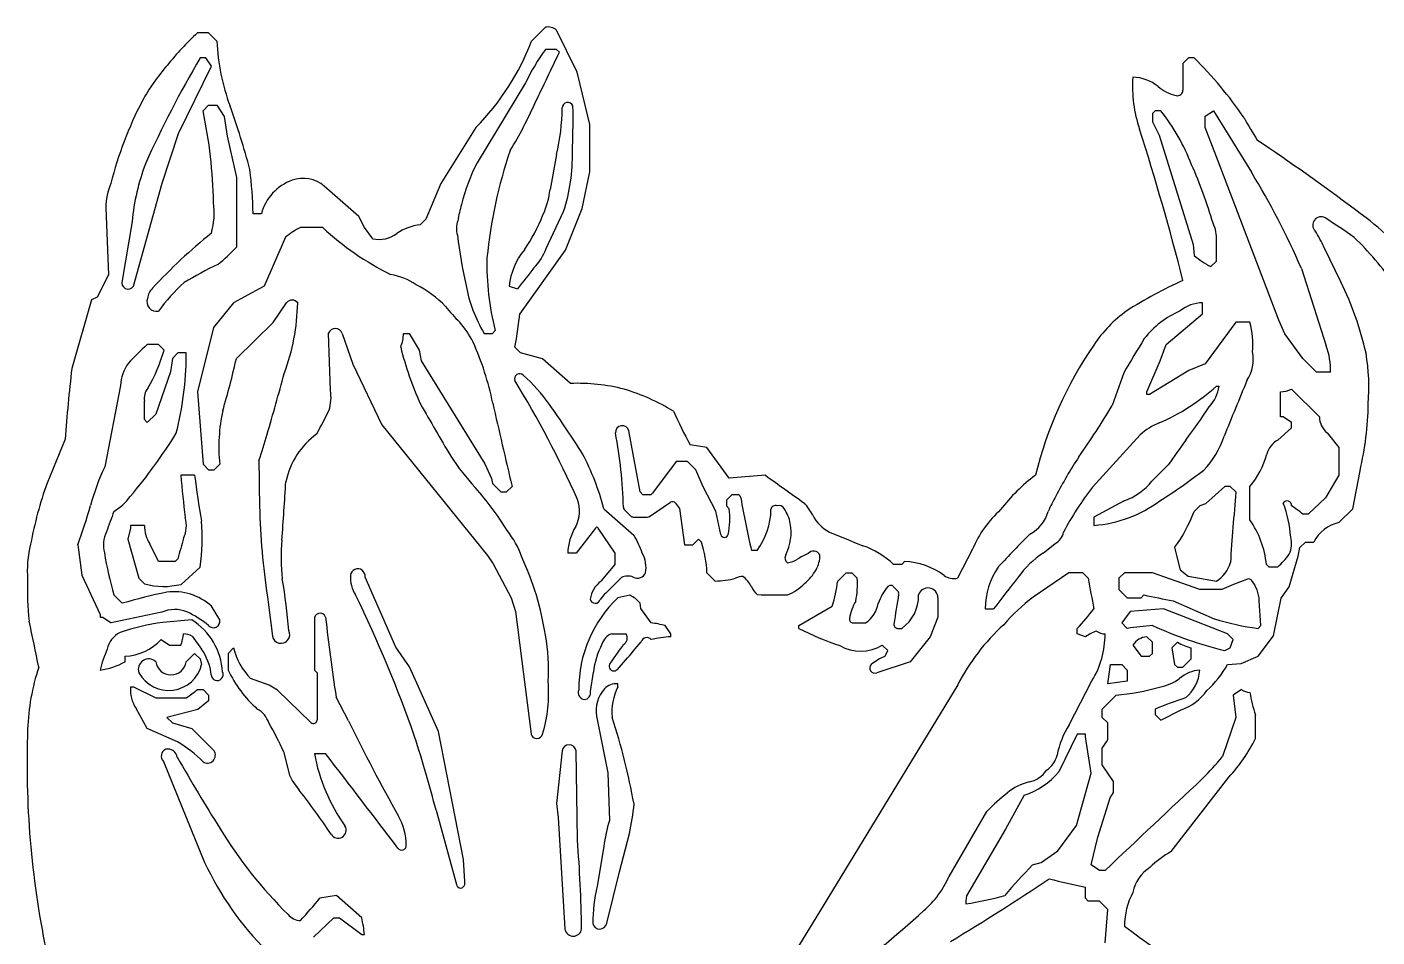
# Model space of a CAD drawing. Extents: x 0 to 12.5, y 0 to 9.1.
# Drawn here: x 0 to 7.27, y 4.23 to 9.14 of the extents above; entities that cross this region are included whole.
import ezdxf

# ---------------------------------------------------------------- set-up
doc = ezdxf.new("R2010")
doc.units = 0
doc.layers.add('WHITE', color=7, linetype='CONTINUOUS')

msp = doc.modelspace()

# ---------------------------------------------------------------- linework, layer by layer
at = {"layer": 'WHITE', "linetype": 'CONTINUOUS'}
for p, q in [((0.978331, 9.107036), (0.918331, 9.107036)), ((1.023331, 9.062036), (0.978331, 9.107036)), ((2.793331, 9.137036), (2.718331, 9.062036)), ((2.962831, 8.898536), (2.853331, 9.122036)), ((0.963331, 8.972036), (0.933331, 8.972036)), ((0.993331, 8.927036), (0.963331, 8.972036)), ((2.853331, 9.017036), (2.793331, 9.017036)), ((2.868331, 9.002036), (2.853331, 9.017036)), ((6.258331, 8.972036), (6.228331, 8.942036)), ((6.288331, 8.972036), (6.258331, 8.972036)), ((0.816792, 8.564728), (0.993331, 8.927036)), ((2.967562, 8.880882), (2.962831, 8.898536)), ((3.033331, 8.612036), (2.967562, 8.880882)), ((6.228331, 8.942036), (6.228331, 8.797921)), ((2.686622, 8.837381), (2.425074, 8.406168)), ((0.948331, 8.687036), (0.978331, 8.717036)), ((0.978331, 8.717036), (1.023331, 8.717036)), ((1.023331, 8.717036), (1.062031, 8.656136)), ((1.062031, 8.656136), (1.078037, 8.550712)), ((6.078331, 8.687036), (6.063331, 8.672036)), ((6.063331, 8.672036), (6.063331, 8.627036)), ((6.108331, 8.687036), (6.078331, 8.687036)), ((6.348331, 8.657036), (6.393331, 8.687036)), ((6.348331, 8.597036), (6.348331, 8.657036)), ((6.393331, 8.687036), (6.597341, 8.355222)), ((2.418331, 8.597036), (2.229331, 8.294036)), ((2.938747, 8.466813), (2.942168, 8.631183)), ((3.033331, 8.357036), (3.033331, 8.612036)), ((6.063331, 8.627036), (6.099331, 8.555036)), ((6.417562, 8.415882), (6.348331, 8.597036)), ((0.728625, 8.295712), (0.816792, 8.564728)), ((1.078037, 8.550712), (1.128331, 8.327036)), ((6.099331, 8.555036), (6.282562, 7.965882)), ((6.694595, 8.48398), (6.628486, 8.529022)), ((2.852477, 8.450519), (2.817949, 8.263215)), ((6.745572, 7.558932), (6.417562, 8.415882)), ((0.573331, 7.742036), (0.728625, 8.295712)), ((1.128331, 8.327036), (1.128331, 7.952036)), ((2.229331, 8.294036), (2.148331, 8.102036)), ((2.991331, 8.160536), (3.033331, 8.357036)), ((1.788331, 8.117036), (1.601807, 8.280104)), ((0.424919, 8.164163), (0.438331, 7.802036)), ((2.901331, 7.935536), (2.991331, 8.160536)), ((0.565751, 8.089271), (0.513331, 7.772036)), ((1.263331, 8.132036), (1.218331, 8.132036)), ((1.818331, 8.057036), (1.788331, 8.117036)), ((2.148331, 8.102036), (2.118331, 8.072036)), ((2.798157, 7.944938), (2.891386, 8.143332)), ((1.392963, 8.005978), (1.278331, 7.742036)), ((1.593331, 8.057036), (1.473331, 8.057036)), ((1.863331, 7.997036), (1.818331, 8.057036)), ((2.655211, 7.589876), (2.901331, 7.935536)), ((6.282562, 7.965882), (6.288331, 7.907036)), ((6.408331, 7.877036), (6.408331, 7.986996)), ((7.078883, 7.764891), (6.989051, 7.949185)), ((6.378331, 7.847036), (6.408331, 7.877036)), ((0.438331, 7.802036), (0.378331, 7.682036)), ((6.866362, 7.837501), (6.999927, 7.42015)), ((1.231831, 7.716536), (1.113331, 7.652036)), ((1.278331, 7.742036), (1.231831, 7.716536)), ((2.598331, 7.742036), (2.643331, 7.727036)), ((0.348331, 7.667036), (0.241461, 7.298388)), ((0.378331, 7.682036), (0.348331, 7.667036)), ((1.113331, 7.652036), (1.005331, 7.518536)), ((1.326792, 7.544728), (1.398331, 7.652036)), ((6.333331, 7.592036), (6.333331, 7.652036)), ((2.636648, 7.457704), (2.655211, 7.589876)), ((6.138331, 7.427036), (6.333331, 7.592036)), ((1.005331, 7.518536), (0.918331, 7.172036)), ((1.128331, 7.352036), (1.326792, 7.544728)), ((2.508331, 7.487036), (2.523331, 7.502036)), ((6.513331, 7.547036), (6.348331, 7.322036)), ((6.588331, 7.547036), (6.513331, 7.547036)), ((6.777331, 7.484036), (6.745572, 7.558932)), ((0.708331, 7.427036), (0.648331, 7.427036)), ((0.738331, 7.397036), (0.708331, 7.427036)), ((1.635312, 7.178547), (1.623881, 7.487188)), ((1.698331, 7.487036), (1.755331, 7.320536)), ((2.028331, 7.487036), (2.058331, 7.487036)), ((2.058331, 7.487036), (2.112562, 7.395882)), ((2.463331, 7.487036), (2.508331, 7.487036)), ((2.628331, 7.412036), (2.636648, 7.457704)), ((6.105331, 7.338536), (6.138331, 7.427036)), ((6.873331, 7.352036), (6.777331, 7.484036)), ((0.783331, 7.352036), (0.773425, 7.279866)), ((0.813331, 7.382036), (0.783331, 7.352036)), ((0.858331, 7.382036), (0.813331, 7.382036)), ((0.858331, 7.367036), (0.858331, 7.382036)), ((2.112562, 7.395882), (2.1241, 7.33819)), ((2.658331, 7.382036), (2.628331, 7.412036)), ((2.776831, 7.349036), (2.658331, 7.382036)), ((2.928331, 7.217036), (2.776831, 7.349036)), ((6.948331, 7.277036), (6.873331, 7.352036)), ((0.773425, 7.279866), (0.693331, 7.052036)), ((1.755331, 7.320536), (1.911331, 6.993536)), ((2.1241, 7.33819), (2.466331, 6.783536)), ((5.909115, 7.275048), (5.847244, 7.097505)), ((6.033331, 7.172036), (6.105331, 7.338536)), ((6.259831, 7.287536), (6.048331, 7.157036)), ((6.348331, 7.322036), (6.259831, 7.287536)), ((7.023331, 7.277036), (6.948331, 7.277036)), ((0.504095, 7.206358), (0.419002, 6.767802)), ((6.408331, 7.202036), (6.423331, 7.202036)), ((0.918331, 7.172036), (0.948331, 6.782036)), ((6.033331, 7.157036), (6.033331, 7.172036)), ((6.048331, 7.157036), (6.033331, 7.157036)), ((6.753331, 7.037036), (6.753331, 7.172036)), ((6.813331, 7.187036), (6.963331, 7.037036)), ((0.633331, 7.022036), (0.633331, 7.121478)), ((0.648331, 7.007036), (0.633331, 7.022036)), ((0.693331, 7.052036), (0.648331, 7.007036)), ((1.911331, 6.993536), (2.481792, 6.289344)), ((6.768331, 7.037036), (6.753331, 7.037036)), ((6.813331, 7.007036), (6.768331, 7.037036)), ((6.813331, 6.977036), (6.813331, 7.007036)), ((0.206051, 6.916682), (0.108428, 6.680152)), ((3.303331, 6.632036), (3.243331, 6.962036)), ((5.740639, 6.658375), (5.99787, 6.939661)), ((6.738856, 6.911871), (6.813331, 6.977036)), ((7.006171, 6.949982), (7.068331, 6.872036)), ((3.663331, 6.872036), (3.573331, 6.887036)), ((3.783331, 6.707036), (3.663331, 6.872036)), ((7.068331, 6.872036), (7.068331, 6.722036)), ((0.948331, 6.782036), (0.978331, 6.752036)), ((1.008331, 6.752036), (1.038331, 6.782036)), ((2.466331, 6.783536), (2.502331, 6.704036)), ((3.498331, 6.797036), (3.369331, 6.625036)), ((3.558331, 6.797036), (3.498331, 6.797036)), ((3.603331, 6.752036), (3.558331, 6.797036)), ((6.148799, 6.777504), (6.061426, 6.690132)), ((0.903331, 6.722036), (0.828331, 6.722036)), ((0.978331, 6.752036), (1.008331, 6.752036)), ((2.502331, 6.704036), (2.508331, 6.677036)), ((3.643831, 6.660536), (3.603331, 6.752036)), ((3.978331, 6.722036), (3.783331, 6.707036)), ((7.068331, 6.722036), (6.996792, 6.599728)), ((7.143331, 6.542036), (7.182418, 6.746612)), ((2.508331, 6.677036), (2.553331, 6.632036)), ((2.553331, 6.632036), (2.583331, 6.632036)), ((2.583331, 6.632036), (2.613331, 6.662036)), ((3.318331, 6.617036), (3.303331, 6.632036)), ((3.711331, 6.528536), (3.643831, 6.660536)), ((6.453331, 6.662036), (6.349831, 6.569036)), ((6.483331, 6.662036), (6.453331, 6.662036)), ((6.513331, 6.632036), (6.483331, 6.662036)), ((6.588331, 6.482036), (6.588331, 6.662036)), ((3.353331, 6.617036), (3.318331, 6.617036)), ((3.353369, 6.500395), (3.467675, 6.576599)), ((3.494703, 6.572045), (3.516331, 6.543536)), ((3.798331, 6.617036), (3.768331, 6.587036)), ((3.768331, 6.587036), (3.768331, 6.557036)), ((3.768331, 6.557036), (3.783331, 6.542036)), ((3.826432, 6.617036), (3.798331, 6.617036)), ((5.912137, 6.583757), (5.748331, 6.497036)), ((6.318331, 6.557036), (6.288331, 6.527036)), ((6.349831, 6.569036), (6.318331, 6.557036)), ((6.996792, 6.599728), (6.903331, 6.512036)), ((3.108331, 6.542036), (3.270244, 6.398916)), ((3.218981, 6.536386), (3.252473, 6.502894)), ((3.266615, 6.497036), (3.342275, 6.497036)), ((3.516331, 6.543536), (3.543331, 6.347036)), ((3.738252, 6.402581), (3.711331, 6.528536)), ((5.748331, 6.497036), (5.748331, 6.452036)), ((6.903331, 6.512036), (6.873331, 6.512036)), ((7.068331, 6.467036), (7.143331, 6.542036)), ((0.558331, 6.437036), (0.543331, 6.377036)), ((0.633331, 6.452036), (0.558331, 6.452036)), ((0.558331, 6.452036), (0.558331, 6.437036)), ((3.063331, 6.437036), (2.958331, 6.302036)), ((3.168331, 6.302036), (3.078331, 6.437036)), ((0.273331, 6.347036), (0.294792, 6.182844)), ((0.543331, 6.377036), (0.603331, 6.167036)), ((0.708331, 6.257036), (0.662101, 6.351985)), ((3.543331, 6.347036), (3.588331, 6.347036)), ((3.588331, 6.347036), (3.618331, 6.377036)), ((3.618331, 6.377036), (3.633331, 6.362036)), ((5.475399, 6.30269), (5.539904, 6.354294)), ((6.183331, 6.332036), (6.213331, 6.212036)), ((6.849412, 6.286022), (6.858331, 6.332036)), ((6.858331, 6.332036), (6.888331, 6.362036)), ((6.888331, 6.362036), (6.933331, 6.362036)), ((0.798331, 6.257036), (0.708331, 6.257036)), ((0.813331, 6.272036), (0.798331, 6.257036)), ((2.481792, 6.289344), (2.511792, 6.244344)), ((2.958331, 6.302036), (2.913331, 6.302036)), ((3.168331, 6.242036), (3.168331, 6.302036)), ((3.933331, 6.317036), (3.903331, 6.317036)), ((4.728331, 6.257036), (4.713331, 6.242036)), ((5.094027, 6.323507), (5.013331, 6.167036)), ((6.801331, 6.120536), (6.849412, 6.286022)), ((0.294792, 6.182844), (0.393331, 5.972036)), ((0.829831, 6.134036), (0.933331, 6.227036)), ((2.511792, 6.244344), (2.608037, 6.060712)), ((3.093398, 6.151568), (3.168331, 6.242036)), ((3.663331, 6.197036), (3.708331, 6.152036)), ((4.368331, 6.152036), (4.413331, 6.197036)), ((4.413331, 6.197036), (4.443331, 6.197036)), ((4.443331, 6.197036), (4.473331, 6.167036)), ((4.713331, 6.242036), (4.668331, 6.242036)), ((5.613331, 6.197036), (5.421383, 6.065072)), ((5.688331, 6.197036), (5.613331, 6.197036)), ((5.718331, 6.167036), (5.688331, 6.197036)), ((5.913331, 6.197036), (5.883331, 6.167036)), ((6.063331, 6.197036), (5.913331, 6.197036)), ((6.318331, 6.107036), (6.063331, 6.197036)), ((6.213331, 6.212036), (6.256023, 6.178574)), ((6.693331, 6.227036), (6.678331, 6.242036)), ((6.738331, 6.227036), (6.693331, 6.227036)), ((0.603331, 6.167036), (0.633331, 6.137036)), ((1.986931, 5.794736), (1.821316, 6.172812)), ((3.202297, 6.171002), (3.117914, 6.086619)), ((4.667641, 6.122726), (4.690953, 6.099414)), ((5.883331, 6.167036), (5.883331, 6.107036)), ((6.256023, 6.178574), (6.408331, 6.152036)), ((6.499831, 6.134036), (6.438331, 6.107036)), ((6.575297, 6.162176), (6.499831, 6.134036)), ((6.756931, 6.059336), (6.801331, 6.120536)), ((0.513331, 6.032036), (0.468331, 6.077036)), ((1.299959, 6.037359), (1.322863, 5.855745)), ((2.608037, 6.060712), (2.631331, 5.988536)), ((4.908331, 6.062036), (4.908331, 5.957036)), ((5.883331, 6.107036), (5.928331, 6.062036)), ((5.928331, 6.062036), (6.003331, 6.062036)), ((6.003331, 6.062036), (6.018331, 6.077036)), ((6.176353, 6.045122), (6.397351, 5.948076)), ((6.438331, 6.107036), (6.318331, 6.107036)), ((6.648331, 5.912036), (6.639743, 6.045934)), ((6.716713, 5.856006), (6.756931, 6.059336)), ((0.393331, 5.972036), (0.393331, 5.957036)), ((1.038331, 5.942036), (0.993331, 6.017036)), ((2.631331, 5.988536), (2.716407, 5.326997)), ((3.307831, 6.003536), (3.303331, 6.032036)), ((3.363331, 5.927036), (3.307831, 6.003536)), ((4.158331, 5.912036), (4.338331, 6.017036)), ((5.163331, 6.002036), (5.208331, 6.002036)), ((5.943331, 5.987036), (5.898331, 5.927036)), ((6.123331, 6.002036), (5.943331, 5.987036)), ((6.211831, 5.967536), (6.123331, 6.002036)), ((6.468331, 5.867036), (6.211831, 5.967536)), ((0.393331, 5.957036), (0.408331, 5.957036)), ((0.408331, 5.957036), (0.453331, 5.927036)), ((0.888331, 5.942036), (0.731085, 5.927927)), ((1.548331, 5.942036), (1.548331, 5.672036)), ((3.468331, 5.867036), (3.438331, 5.912036)), ((4.158331, 5.897036), (4.158331, 5.912036)), ((4.451042, 5.927036), (4.518331, 5.927036)), ((4.691128, 5.897036), (4.713331, 5.897036)), ((4.908331, 5.957036), (4.866331, 5.850536)), ((5.658331, 5.867036), (5.658331, 5.897036)), ((5.898331, 5.927036), (5.928331, 5.897036)), ((6.633331, 5.897036), (6.648331, 5.912036)), ((0.723331, 5.837036), (0.768331, 5.807036)), ((0.889831, 5.855036), (0.940395, 5.785595)), ((3.148874, 5.867036), (3.228331, 5.867036)), ((3.266804, 5.774562), (3.309461, 5.824238)), ((3.468331, 5.852036), (3.468331, 5.867036)), ((4.866331, 5.850536), (4.758331, 5.717036)), ((5.703331, 5.852036), (5.658331, 5.867036)), ((6.063331, 5.822036), (6.033331, 5.852036)), ((6.063331, 5.762036), (6.063331, 5.822036)), ((6.198331, 5.822036), (6.168331, 5.792036)), ((6.498331, 5.837036), (6.468331, 5.867036)), ((6.483331, 5.792036), (6.498331, 5.837036)), ((6.633331, 5.747036), (6.716713, 5.856006)), ((0.528331, 5.717036), (0.528331, 5.747036)), ((0.768331, 5.807036), (0.828331, 5.807036)), ((0.858331, 5.717036), (0.903331, 5.762036)), ((0.903331, 5.762036), (0.933331, 5.732036)), ((1.113331, 5.792036), (1.083331, 5.762036)), ((1.083331, 5.762036), (1.083331, 5.672036)), ((2.061792, 5.689344), (1.986931, 5.794736)), ((4.638331, 5.777036), (4.608331, 5.807036)), ((4.623331, 5.747036), (4.638331, 5.777036)), ((5.958331, 5.807036), (6.003331, 5.747036)), ((6.003331, 5.747036), (6.048331, 5.747036)), ((6.048331, 5.747036), (6.063331, 5.762036)), ((6.168331, 5.792036), (6.183331, 5.702036)), ((6.273331, 5.732036), (6.273331, 5.792036)), ((6.453331, 5.777036), (6.483331, 5.792036)), ((6.542317, 5.708117), (6.633331, 5.747036)), ((0.933331, 5.732036), (0.940831, 5.702036)), ((2.217562, 5.340882), (2.061792, 5.689344)), ((4.758331, 5.717036), (4.578331, 5.657036)), ((5.823331, 5.597036), (5.838331, 5.702036)), ((5.838331, 5.702036), (5.898331, 5.702036)), ((5.898331, 5.702036), (5.928331, 5.672036)), ((6.183331, 5.702036), (6.198331, 5.687036)), ((6.198331, 5.687036), (6.228331, 5.687036)), ((6.228331, 5.687036), (6.273331, 5.732036)), ((6.468331, 5.702036), (6.542317, 5.708117)), ((1.305331, 5.591036), (1.203331, 5.627036)), ((1.548331, 5.672036), (1.563331, 5.657036)), ((1.563331, 5.657036), (1.563331, 5.404168)), ((3.036148, 5.555972), (3.051736, 5.660762)), ((5.615606, 5.377173), (5.737608, 5.613908)), ((5.928331, 5.612036), (5.823331, 5.597036)), ((5.928331, 5.672036), (5.928331, 5.612036)), ((0.558331, 5.582036), (0.573331, 5.582036)), ((0.573331, 5.582036), (0.693331, 5.522036)), ((0.918331, 5.567036), (0.948331, 5.567036)), ((0.948331, 5.567036), (0.978331, 5.537036)), ((0.978331, 5.537036), (0.978331, 5.507036)), ((1.349839, 5.563295), (1.305331, 5.591036)), ((1.529434, 5.389784), (1.349839, 5.563295)), ((3.183331, 5.582036), (3.183331, 5.597036)), ((5.014918, 5.59292), (4.269527, 4.368932)), ((5.793331, 5.462036), (5.868331, 5.537036)), ((6.543331, 5.567036), (6.498331, 5.537036)), ((6.498331, 5.537036), (6.513331, 5.417036)), ((0.648331, 5.357036), (0.588173, 5.464989)), ((0.693331, 5.522036), (0.858331, 5.522036)), ((0.919831, 5.459036), (0.753331, 5.417036)), ((0.978331, 5.507036), (0.919831, 5.459036)), ((1.731537, 5.397904), (1.665647, 5.526925)), ((5.793331, 5.417036), (5.793331, 5.462036)), ((6.078331, 5.462036), (6.078331, 5.432036)), ((6.108331, 5.402036), (6.215472, 5.455606)), ((0.753331, 5.417036), (0.783331, 5.387036)), ((0.783331, 5.387036), (0.888331, 5.357036)), ((3.068018, 5.4236), (3.1291, 5.11819)), ((5.823331, 5.387036), (5.793331, 5.417036)), ((5.823331, 5.297036), (5.823331, 5.387036)), ((6.078331, 5.432036), (6.108331, 5.402036)), ((6.513331, 5.417036), (6.441331, 5.205536)), ((6.618331, 5.302697), (6.618331, 5.429467)), ((0.810047, 5.285629), (0.648331, 5.357036)), ((0.888331, 5.357036), (1.008331, 5.237036)), ((2.351745, 4.651304), (2.217562, 5.340882)), ((5.658331, 5.327036), (5.559457, 5.123162)), ((5.703331, 5.327036), (5.658331, 5.327036)), ((5.703331, 5.312036), (5.703331, 5.327036)), ((5.733331, 5.117036), (5.703331, 5.312036)), ((5.793331, 5.162036), (5.793331, 5.252036)), ((0.734689, 5.179613), (0.957215, 4.635553)), ((1.381933, 5.232609), (1.414109, 5.106112)), ((1.548331, 5.222036), (1.608331, 5.222036)), ((2.883331, 5.237036), (2.853331, 4.952036)), ((2.965924, 4.756753), (2.958331, 5.237036)), ((3.1291, 5.11819), (3.138331, 4.862036)), ((5.654869, 4.834344), (5.733331, 5.117036)), ((5.853331, 5.072036), (5.793331, 5.162036)), ((6.165317, 4.695027), (6.47588, 5.095217)), ((5.853331, 5.012036), (5.853331, 5.072036)), ((2.853331, 4.952036), (2.861156, 4.876737)), ((5.373331, 4.997036), (5.271792, 4.814728)), ((5.7691, 4.770882), (5.835331, 4.983536)), ((5.835331, 4.983536), (5.853331, 5.012036)), ((2.203954, 4.916283), (2.313331, 4.517036)), ((2.861156, 4.876737), (2.898331, 4.277036)), ((4.968078, 4.559934), (5.170867, 4.909182)), ((5.271792, 4.814728), (5.062831, 4.455536)), ((5.553331, 4.697036), (5.654869, 4.834344)), ((3.19295, 4.584488), (3.246331, 4.791874)), ((5.733331, 4.622036), (5.7691, 4.770882)), ((3.107845, 4.721552), (3.071259, 4.507547)), ((5.464831, 4.634036), (5.553331, 4.697036)), ((2.358331, 4.532036), (2.351745, 4.651304)), ((3.123331, 4.307036), (3.19295, 4.584488)), ((5.418331, 4.622036), (5.464831, 4.634036)), ((5.778331, 4.592036), (5.733331, 4.622036)), ((5.808331, 4.592036), (5.778331, 4.592036)), ((2.358331, 4.517036), (2.358331, 4.532036)), ((1.668331, 4.457036), (1.578331, 4.442036)), ((1.803331, 4.337036), (1.668331, 4.457036)), ((5.062831, 4.455536), (5.058331, 4.427036)), ((5.703331, 4.442036), (5.703331, 4.502036)), ((5.718331, 4.427036), (5.703331, 4.442036)), ((4.269527, 4.368932), (3.89645, 3.75718)), ((5.058331, 4.427036), (5.058331, 4.412036)), ((5.778331, 4.427036), (5.718331, 4.427036)), ((5.823331, 4.382036), (5.778331, 4.427036)), ((5.808331, 4.202036), (5.823331, 4.382036)), ((1.543275, 4.233259), (1.653331, 4.337036)), ((1.653331, 4.337036), (1.683331, 4.337036)), ((1.683331, 4.337036), (1.803331, 4.247036)), ((1.803331, 4.247036), (1.818331, 4.247036))]:
    msp.add_line(p, q, dxfattribs=at)
for centre, radius, start, end in [((2.063546, 7.877742), 1.680084, 132.972081, 141.076192), ((2.807341, 9.065577), 0.072819, 50.834801, 101.092712), ((2.166746, 9.111449), 1.144483, -177.525505, -159.579426), ((1.46852, 9.539091), 1.337762, -44.765128, -20.891955), ((5.829947, 6.079542), 5.687123, 149.429105, 155.908693), ((3.708104, 8.352176), 1.130862, 143.990234, 154.592246), ((-51.01145, 34.592542), 59.648175, -25.690637, -25.405644), ((4.762737, 7.427627), 2.17086, 34.244557, 45.351146), ((1.607026, 8.195175), 1.126186, 139.047444, 151.135855), ((6.665725, 8.816382), 0.709205, 175.904223, 198.774087), ((5.957582, 8.656445), 0.210593, 49.68437, 89.796327), ((6.256556, 9.023065), 0.26255, -128.299439, -104.499915), ((2.46251, 7.784591), 2.074281, 152.610894, 165.743066), ((0.663838, 9.654127), 2.271122, -31.365943, -23.890307), ((2.913331, 8.701679), 0.030002, 22.334006, 179.318522), ((6.198331, 8.797921), 0.03, -104.499915, 0), ((-1.609505, 8.142724), 2.615109, 1.072571, 12.013435), ((-2.975235, 7.255301), 4.32233, 14.946197, 19.697051), ((1.829326, 8.703682), 1.054006, -13.897846, -0.089496), ((2.343475, 8.6642), 0.599603, -3.156583, 4.675937), ((5.257857, 8.008188), 1.088182, 20.879062, 38.59686), ((-7.762852, 4.200617), 14.439813, 14.319652, 17.6889), ((7.777429, 9.290982), 1.378641, -152.257539, -146.448312), ((5.044848, 7.642746), 2.57876, 161.241983, 174.414743), ((1.935357, 8.448513), 1.003556, -17.703982, 1.04487), ((-1.562201, -3.557359), 14.600292, 53.045174, 55.561406), ((1.798556, 7.967033), 1.23885, 159.49547, 174.337421), ((-0.97807, 8.090538), 2.196792, 1.082406, 7.310765), ((3.336925, 7.936695), 1.025611, 152.758026, 166.167069), ((4.016527, 7.387247), 2.473141, 16.274724, 24.072257), ((0.747526, 8.165772), 0.322611, 156.303789, 180.28572), ((1.516217, 8.065848), 0.261405, 109.646067, 165.333039), ((1.48747, 8.146134), 0.176128, 49.521022, 109.619771), ((3.000445, 6.157424), 4.215208, 23.489134, 31.426023), ((2.41394, 8.301376), 0.405807, -25.548333, -5.396026), ((0.603072, 8.137788), 0.405669, -15.843465, 7.633613), ((3.258131, 7.925273), 0.952304, 164.366072, 169.794091), ((2.43407, 8.052569), 0.120522, 159.889339, 197.559441), ((1.940288, 8.451823), 0.900642, -34.813368, -21.184), ((6.229718, 8.001357), 0.179189, -4.596876, 26.149415), ((6.97194, 8.070643), 0.044518, 59.970347, 224.889796), ((5.218304, 5.296625), 3.326314, 54.473243, 57.730732), ((5.823031, 6.334709), 2.256008, 41.03698, 51.893235), ((2.838599, 5.741698), 2.937308, 128.918718, 137.40436), ((1.635794, 7.712528), 0.380893, 115.247649, 129.607876), ((2.684235, 9.241376), 1.610196, -132.648394, -116.755347), ((1.897264, 8.147453), 0.154197, -102.712826, -52.150808), ((2.15749, 7.76948), 0.30508, 97.374699, 122.877994), ((4.726046, 8.290238), 2.422432, -173.504687, -166.972258), ((6.42821, 7.704318), 0.611966, 23.586357, 33.179436), ((5.909588, 6.718688), 1.786854, 35.363108, 45.985406), ((0.359623, 8.671853), 1.053114, -50.600177, -43.118792), ((2.964094, 7.704569), 0.367677, 140.661064, 174.151273), ((2.516267, 8.052092), 0.301569, -44.620226, -20.813072), ((1.718241, 6.358924), 1.650393, 114.720354, 121.873423), ((3.869323, 7.855103), 1.391528, 178.409389, 194.698109), ((6.61637, 8.301595), 0.513115, -129.740385, -117.63975), ((1.906004, 7.470814), 0.337008, 55.590343, 80.891582), ((18.285208, -4.281557), 19.719904, 142.069874, 142.485805), ((0.544542, 7.759459), 0.03365, 158.052365, 328.817533), ((0.734055, 7.666908), 0.085332, 132.592961, 174.048003), ((1.520078, 7.013812), 1.00541, 132.043518, 143.840698), ((1.840513, 7.234193), 0.574783, 43.756559, 63.55915), ((3.113256, 7.880138), 0.759561, -169.687692, -148.832678), ((7.203126, 5.607251), 2.374136, 114.241878, 122.540687), ((5.499897, 6.991427), 1.75825, 12.759326, 26.097865), ((0.697722, 7.65772), 0.051782, 159.615636, 281.822035), ((0.284136, 7.676825), 1.174745, -20.226473, -1.27138), ((1.427977, 7.628546), 0.037824, 35.96509, 141.609212), ((6.335468, 7.461104), 0.190944, 90.641184, 129.921484), ((2.779005, 8.025698), 0.655061, -143.0261, -133.105037), ((6.326226, 7.043573), 0.692423, 125.302152, 146.650755), ((6.399582, 7.166213), 0.479177, 112.924817, 142.360998), ((1.661077, 7.473275), 0.039714, 20.274128, 159.491359), ((1.953134, 7.216568), 0.502536, 26.386944, 41.177846), ((6.178883, 7.427949), 0.426414, -5.399644, 16.217011), ((1.513409, 6.446062), 1.307926, 131.407679, 137.783379), ((1.838946, 7.485913), 0.189389, -22.959594, 0.339729), ((0.978002, 6.797267), 1.563489, 11.592991, 24.269654), ((7.538499, 6.200716), 2.168758, 145.656525, 166.091184), ((13.139274, 3.03311), 8.382675, 148.132174, 149.599828), ((6.647856, 7.289105), 0.375669, -1.841025, 20.415819), ((-0.067516, 7.616416), 0.835175, -30.577422, -15.228904), ((-0.949323, 7.388006), 1.807775, -14.041954, -0.664645), ((-3.12836, 8.316098), 4.364497, -16.579123, -12.761154), ((3.849483, 7.879455), 1.894712, -165.717877, -155.911712), ((6.397241, 7.34763), 0.210045, -33.180502, 11.031667), ((6.096334, 7.193971), 1.133721, -4.370026, 9.431283), ((8.689044, 6.322233), 8.503795, 173.408458, 175.991533), ((0.730693, 7.194896), 0.226888, 145.039974, 177.104266), ((-45.377153, 20.258667), 48.533713, -15.92337, -15.521952), ((2.654299, 7.241833), 0.027755, 46.709866, 200.670269), ((-2.207623, 4.269591), 5.671202, 24.177056, 31.491114), ((2.030173, 6.543578), 0.964279, 35.529066, 48.165329), ((2.964443, 6.178818), 1.038846, 75.890171, 91.992106), ((5.633166, 8.068347), 1.162487, -66.297747, -48.178212), ((6.210943, 7.236558), 0.215175, -42.347313, -9.232355), ((142.842247, -48.895219), 147.375838, 157.613738, 157.739756), ((0.712597, 7.138306), 0.081033, 138.913306, 191.985603), ((1.399467, 7.142818), 0.238536, -17.018332, 8.614537), ((2.87948, 6.077742), 1.159025, 58.600683, 73.033666), ((6.752543, 7.302685), 0.130652, -89.654732, -62.272781), ((1.957935, 6.874741), 0.924265, 167.757173, 185.756499), ((-0.282018, 7.985859), 2.11655, -29.435925, -25.549707), ((21.079521, 17.947359), 21.840429, -150.239007, -149.387797), ((53.319936, 18.602603), 52.09354, -167.256508, -166.749201), ((-1.869178, 3.779038), 5.744192, 32.18172, 35.368138), ((5.367536, 7.896638), 2.058754, -156.236436, -150.633461), ((1.820096, 9.523214), 4.701275, -35.06589, -31.062196), ((4.12623, 8.536623), 2.66879, -37.497344, -32.782267), ((5.501597, 7.136288), 1.7254, -13.052683, -0.953217), ((3.207531, 6.952334), 0.037091, 15.162869, 182.467956), ((6.228372, 6.685668), 0.342993, 111.895172, 132.224198), ((7.078837, 7.03981), 0.115539, -178.624199, -128.970958), ((-1.569932, 8.413345), 2.789408, -40.330723, -31.656754), ((-4.201309, 8.58921), 5.736764, -18.157847, -16.672046), ((1.819468, 6.596015), 0.434647, 126.439708, 167.841966), ((0.669648, 6.481909), 2.544393, 1.533318, 10.617949), ((13.683549, 1.569796), 9.159295, 144.319701, 145.349374), ((5.997627, 7.078577), 0.475196, -43.919052, -17.861728), ((6.803661, 6.800238), 0.12908, 120.136033, 163.878074), ((1.753935, 6.183549), 1.401036, 14.825291, 27.867379), ((1.433035, 6.279938), 1.125289, 154.307211, 165.645602), ((13.885683, 6.860125), 12.636047, -179.733848, -178.470205), ((3.335408, 7.509749), 1.25527, -146.977821, -137.1176), ((7.360807, 5.694007), 2.034293, 146.316134, 153.259641), ((6.257014, 6.946872), 0.436923, -40.685963, -14.6889), ((12.615702, 7.836204), 11.839911, -174.600322, -173.493295), ((4.733952, 7.16708), 3.856387, -173.373042, -169.670469), ((36.220779, 51.639463), 55.291507, -125.67139, -125.403965), ((6.025205, 5.934869), 0.984859, 126.939669, 142.305801), ((4.350804, 9.349678), 3.274189, -57.632228, -52.590016), ((2.142509, 5.952992), 2.16015, 160.328607, 169.369961), ((-13.057736, 7.518628), 14.476182, -4.538827, -3.291142), ((1.205637, 5.580571), 1.618515, 31.408103, 41.618844), ((3.353331, 6.637036), 0.02, -90, -36.869898), ((7.102734, 5.612877), 1.717081, 142.491375, 152.158795), ((5.79078, 6.912018), 0.349976, -69.710956, -39.346271), ((29.01341, 4.695958), 22.583224, 175.08195, 176.051514), ((-2.806765, 7.47537), 3.280264, -20.11934, -16.223411), ((0.312491, 6.78512), 0.301485, -58.874943, -35.968952), ((2.793724, 6.530076), 0.183278, -27.514906, 19.838693), ((3.233123, 6.550528), 0.02, -178.466679, -135), ((3.478769, 6.559958), 0.02, 37.184708, 123.690068), ((3.826432, 6.597036), 0.02, 9.708162, 90), ((8.645884, 7.421546), 4.869471, -170.291838, -166.88987), ((4.032485, 6.534592), 0.024052, 68.925119, 173.527811), ((4.051369, 6.526747), 0.031972, 30.030458, 108.670484), ((3.941151, 6.351701), 0.331127, 27.96323, 41.71365), ((6.227321, 6.212377), 0.790192, 149.844117, 156.553362), ((5.698437, 7.129867), 0.679665, -85.790208, -53.402489), ((6.789213, 6.559684), 0.024262, -6.265024, 149.395126), ((6.181427, 6.346348), 0.628802, 3.841669, 21.033758), ((6.589361, 6.19591), 0.424941, 48.067299, 58.192906), ((11.464953, 2.431932), 11.734376, 159.574843, 160.14517), ((0.706935, 6.449894), 0.151826, -26.33396, 17.089998), ((-0.166443, 6.381207), 1.110527, -7.979989, 4.875623), ((5.141704, 6.644851), 3.889479, -178.201527, -171.014262), ((3.266615, 6.517036), 0.02, -135.000002, -90), ((3.342275, 6.517036), 0.02, -90, -56.309932), ((3.410941, 6.488092), 0.376276, -13.195681, 8.242536), ((3.633926, 6.542319), 0.374694, -36.959084, -0.766903), ((3.90123, 6.420523), 0.215774, 11.296003, 34.502752), ((4.416869, 6.598559), 0.204864, -153.443559, -117.105899), ((5.661297, 6.080854), 0.61699, 132.319429, 156.840869), ((5.306152, 6.584545), 0.204546, -61.61029, -16.400998), ((5.547164, 6.800356), 0.789957, -36.359018, -20.242494), ((6.168108, 6.187578), 0.51312, 6.092376, 35.019714), ((0.575777, 6.345506), 0.164224, 154.048013, 194.594721), ((0.810836, 6.448917), 0.177533, 178.993243, 213.092328), ((2.205794, 6.120356), 0.487377, 19.163336, 38.540872), ((3.205032, 6.292784), 0.291848, 148.469679, 178.18335), ((3.070831, 6.433942), 0.008113, 22.417257, 157.582743), ((3.757811, 6.406762), 0.02, -167.935113, -13.195682), ((3.841459, 6.414854), 0.275566, -25.981679, 10.017502), ((8.208801, 15.653648), 10.021272, -112.811638, -111.699133), ((9.843172, 1.966483), 6.277611, 135.010645, 137.226671), ((5.501842, 6.428918), 0.08377, -62.976287, -9.707369), ((7.109543, 6.274763), 0.19664, 102.097899, 153.652068), ((0.587026, 6.206863), 0.585727, 165.707041, 184.773241), ((11.783271, 3.385575), 11.343335, 164.680266, 165.25822), ((2.489784, 6.28128), 1.120502, 175.301607, 186.051222), ((2.796146, 6.120429), 0.54984, 19.2351, 30.430112), ((3.118278, 6.183163), 0.54523, 1.458042, 19.151651), ((4.35915, 5.920378), 0.446158, 46.133037, 71.108035), ((6.667049, 6.353447), 0.146031, -23.103802, 13.879673), ((2.54547, 6.66728), 2.159374, -170.318189, -164.136847), ((1.232647, 5.617115), 1.579507, 8.882711, 24.828027), ((3.177964, 6.224048), 0.157698, -9.863005, 29.445155), ((4.113956, 6.27664), 0.030333, 144.78233, 238.636117), ((4.087886, 6.362827), 0.112559, -84.758513, -56.011144), ((4.418311, 5.82718), 0.516917, 113.936035, 121.164207), ((4.238184, 6.275497), 0.038195, 26.440579, 140.790996), ((4.114493, 6.291454), 0.157894, -29.997967, 0.380799), ((4.715687, 5.879256), 0.377991, 53.391971, 88.083156), ((5.752826, 5.87898), 0.506455, 123.215067, 144.547546), ((6.397954, 6.600807), 0.505531, -47.677284, -37.060572), ((1.782486, 6.178795), 0.039289, -8.759558, 175.268255), ((3.289047, 6.215709), 0.04806, -117.635219, -22.863729), ((4.023524, 6.338992), 0.260481, -50.362097, -29.049364), ((5.547271, 6.006031), 0.383961, 144.388432, 180.596159), ((6.323576, 6.2949), 0.166113, -59.321429, -15.313826), ((1.569171, 6.102421), 1.566831, 177.962642, 186.09117), ((0.737358, 6.513923), 0.39098, -105.43035, -76.319004), ((-1.398453, 5.679344), 2.815854, 4.190916, 9.893556), ((1.900157, 6.166943), 0.157551, 174.502676, 214.577302), ((3.180128, 6.032214), 0.147538, 126.004452, 171.619164), ((3.236969, 6.098119), 0.08071, 68.343543, 115.442074), ((3.709137, 6.538007), 0.385972, -90.119615, -73.662374), ((3.869883, 6.039746), 0.138108, 95.117434, 112.195914), ((3.726959, 6.020728), 0.203896, 29.933537, 50.167419), ((4.014373, 6.168203), 0.11979, -157.556803, -131.597111), ((3.972373, 6.36327), 0.312722, -66.24805, -45.978432), ((3.630952, 6.245064), 0.743224, -17.867099, -7.190516), ((3.997244, 6.135921), 0.477103, -11.078654, 3.739222), ((4.823678, 5.956227), 0.248415, 138.162778, 162.528126), ((4.653499, 6.108584), 0.02, 44.999998, 138.16278), ((4.854625, 6.061097), 0.053714, 1.001575, 162.73822), ((4.994236, 6.25344), 0.088489, -126.906155, -77.538251), ((20.083159, -5.358686), 18.717011, 141.968604, 142.629044), ((12.209228, 7.261972), 6.5826, -170.425036, -168.965271), ((6.582284, 6.143436), 0.02, 38.568476, 110.449548), ((6.447028, 6.035584), 0.192992, 3.07413, 38.568476), ((1.452761, 2.784391), 3.380787, 101.939799, 106.133307), ((0.791374, 5.792276), 0.302165, 48.058997, 97.232954), ((-4.659598, 2.953818), 7.14863, 19.274096, 25.91049), ((3.652142, 5.570623), 0.679169, 133.651644, 180.40778), ((3.061591, 6.060175), 0.028176, -166.752583, -14.531881), ((3.219414, 5.969297), 0.155134, 130.864463, 147.300872), ((4.019532, 2.076029), 4.072773, 100.921413, 101.847938), ((3.194132, 5.948491), 0.137493, 37.418629, 66.981753), ((4.057406, 10.288609), 4.211772, -91.667511, -89.443267), ((4.707407, 5.903124), 0.280099, 149.746921, 170.280258), ((8.579296, 5.395157), 3.943036, 169.971497, 172.355313), ((4.67681, 6.085272), 0.02, -10.028502, 45), ((4.59231, 6.070046), 0.211136, -55.02727, 1.897168), ((6.025333, 5.258382), 1.007722, 126.821332, 139.211886), ((8.744513, 19.168768), 13.372566, -101.762997, -101.072264), ((45.948981, -210.536642), 221.193079, 101.797214, 101.869483), ((0.797399, 5.811209), 0.18704, 69.872985, 112.309641), ((0.583648, 5.425116), 0.62679, 50.972778, 63.659195), ((1.578873, 5.947366), 0.031004, 18.174008, 189.898479), ((4.431634, 6.058598), 0.15756, -56.615912, -10.15801), ((4.872959, 6.661283), 1.095848, -44.218986, -36.983603), ((-6.696169, 4.40223), 6.88052, 10.762062, 12.881681), ((0.849354, 4.912194), 1.022595, 96.641435, 109.879748), ((0.698139, 5.641313), 0.355819, 3.357417, 57.688745), ((1.004564, 5.93457), 0.034583, -139.336868, 12.46697), ((13.034082, 7.260752), 11.49989, -173.490514, -171.328503), ((3.249079, 5.160775), 0.774732, 75.860659, 81.519476), ((4.810881, 7.141904), 1.405531, -117.663198, -107.863098), ((4.451042, 5.947036), 0.02, 170.280258, 270), ((4.691128, 5.917036), 0.02, 172.355312, 270), ((6.045893, 5.061443), 1.159905, 132.494467, 152.728489), ((6.716537, -0.886004), 6.828682, 95.477603, 96.62819), ((7.017744, 8.03727), 2.32964, -114.148154, -104.020851), ((6.80472, 7.260477), 1.374171, -107.244316, -97.164683), ((0.552246, 5.762179), 0.122611, 114.385403, 169.760559), ((0.515554, 6.030968), 0.284219, -87.423542, -43.026177), ((0.643265, 5.885177), 0.200887, -22.891222, -5.181265), ((0.84032, 5.759277), 0.107801, 62.659644, 88.399767), ((1.368861, 5.863053), 0.046574, -170.972702, 28.291316), ((1.774175, 5.673957), 1.036061, -3.475131, 10.401361), ((3.177568, 5.789697), 0.08249, 110.356095, 164.538617), ((3.192381, 5.845674), 0.041818, -58.04624, 30.718992), ((3.340009, 5.815426), 0.031794, 42.818179, 163.909771), ((3.556733, 4.858221), 0.997739, 95.083213, 101.176992), ((5.83744, 5.658818), 0.235199, 108.366321, 124.763781), ((5.345107, 5.860015), 0.463277, -32.088631, 0.86837), ((5.811196, 5.95063), 0.083643, -124.90716, -91.962738), ((6.0438, 5.749587), 0.102982, 95.834802, 146.092712), ((6.32406, 6.02761), 0.240974, -121.450078, -102.152742), ((1.153646, 5.474687), 0.78551, 156.812556, 165.449323), ((0.691397, 5.612722), 0.303125, 6.432836, 34.771149), ((1.466963, 5.87788), 0.363902, -166.355302, -136.423778), ((3.502798, 5.604881), 0.45451, 152.934345, 172.937751), ((-3.938603, 10.767639), 8.703064, -35.490119, -34.723785), ((-1.781279, 10.066177), 6.625791, -41.501849, -40.369439), ((4.491669, 5.99187), 0.218572, -120.802299, -57.741087), ((4.774914, 5.409397), 0.370105, 114.17775, 127.749763), ((1.185631, 5.313072), 1.182965, 161.571293, 178.078549), ((0.344585, 6.043272), 0.374423, -82.519533, -60.610569), ((0.655393, 5.676443), 0.055562, 46.936383, 200.443752), ((0.763338, 5.745109), 0.182645, -151.170039, -13.640675), ((0.775831, 5.72939), 0.08342, -171.483339, -8.516661), ((3.161917, 5.693287), 0.025998, 123.499453, 317.235623), ((4.568136, 5.682739), 0.027651, 135.744928, 291.635207), ((5.956147, 5.990616), 0.587887, -46.915874, -29.398221), ((1.024679, 5.647747), 0.032083, -178.101566, 26.67742), ((1.694784, 5.96653), 0.678676, -154.283157, -131.996422), ((2.032126, 5.549471), 0.778652, -16.598714, 4.543768), ((6.050489, 5.847461), 0.272235, -79.018514, -54.001905), ((6.333471, 5.483489), 0.189153, 94.591086, 130.551304), ((6.105166, 5.685425), 0.213585, -50.045178, -3.594069), ((0.73185, 5.56395), 0.174459, 174.049402, 214.557891), ((-1.159056, 8.274384), 3.412517, -53.759736, -52.500469), ((3.007364, 5.550903), 0.037459, 156.58473, 263.07681), ((3.000827, 5.549559), 0.035899, -86.770802, 10.290673), ((3.246107, 5.450955), 0.180178, 138.362081, 188.732337), ((3.170961, 5.519595), 0.078423, 80.924766, 139.363296), ((3.450387, 5.448253), 0.298692, 153.391216, 185.999091), ((5.780745, 6.667564), 1.133916, -85.569968, -73.523569), ((6.109207, 5.747267), 0.310417, -69.98104, -36.815849), ((6.591196, 5.63563), 0.083643, -124.90716, -91.962738), ((7.729484, 5.766389), 1.161111, -169.361557, -163.13172), ((1.178914, 5.34764), 0.130109, 17.63929, 61.652424), ((6.814812, 3.692957), 1.916258, 107.382648, 112.602344), ((-0.071575, 4.58637), 1.590695, 23.970226, 30.222725), ((1.543331, 5.404168), 0.02, -134.012828, 0), ((12.219888, 10.595257), 11.705468, -153.639939, -150.803414), ((-0.569876, 4.23308), 3.90692, 10.574068, 17.640324), ((4.983823, 5.170558), 4.983823, 177.905152, 191.636439), ((-4.128282, 3.288822), 6.538031, 14.413739, 18.039694), ((2.747364, 5.334664), 0.031892, -166.090546, -13.837517), ((6.006809, 5.125631), 0.465095, 147.259085, 169.152089), ((0.76304, 5.207693), 0.039903, 111.145424, 224.72477), ((0.759549, 5.195492), 0.050606, 7.606244, 102.442062), ((0.518227, 4.771678), 0.591019, 43.303438, 60.412259), ((2.920831, 5.231711), 0.037876, 8.081221, 171.918779), ((5.353074, 5.57804), 0.547818, -36.519476, -30.860659), ((5.854855, 5.674238), 0.84908, -42.995345, -25.949604), ((11.546056, 11.371262), 12.382511, -150.11846, -148.055135), ((0.971489, 5.213878), 0.043516, -122.152051, 32.152051), ((2.512324, 5.399975), 0.980278, -169.541729, -144.59407), ((-61.208527, -43.218502), 79.324923, 37.17349, 37.637223), ((5.412539, 5.248918), 0.142059, -55.285048, -14.577774), ((5.253626, 6.179536), 1.536008, -45.33749, -39.354119), ((1.711888, 5.24105), 0.326926, -155.622363, -138.609114), ((5.233864, 5.403246), 0.429485, -71.050832, -40.703043), ((5.369842, 5.214751), 0.148662, -78.541403, -33.755879), ((-1.121859, 2.975345), 3.301647, 33.279483, 38.371977), ((5.465926, 4.791808), 0.28512, 103.498292, 130.004389), ((133.039346, -129.824041), 185.082178, 133.203629, 133.427002), ((1.992182, 5.066059), 1.28377, -12.332117, -5.18577), ((5.983252, 4.122741), 1.130689, 128.289455, 135.929671), ((1.709034, 4.723436), 0.334316, 0.616977, 28.946021), ((3.154559, 6.112638), 2.479589, -148.569961, -134.831766), ((1.675675, 4.809795), 0.043733, -148.640734, 30.568247), ((3.907867, 4.621491), 0.806256, 162.641582, 172.870903), ((-4.964857, 4.145941), 7.954268, 0.94434, 4.404107), ((2.018739, 4.725812), 0.024622, -145.98031, 2.850208), ((6.499398, 4.128609), 0.657601, 120.532667, 133.131905), ((2.455582, 5.330718), 1.651775, -155.111138, -134.719625), ((7.514457, 2.565784), 2.93631, 135.550192, 139.90243), ((6.170631, 4.429151), 0.216261, 123.964963, 168.018902), ((2.335831, 4.519821), 0.022672, -172.944599, -7.055401), ((4.484911, 4.773769), 0.528371, -48.933214, -23.872703), ((-1.785391, 15.454825), 13.12167, -58.985922, -56.230504), ((6.223196, 7.199784), 2.747382, -105.08185, -100.907384), ((-1.413017, 6.953528), 3.905861, -42.355523, -40.016328), ((4.079977, 4.291255), 1.031647, 167.897737, 179.151023), ((4.821824, 6.028232), 1.633409, -81.674704, -74.135782), ((6.292059, 4.293593), 0.378731, 151.545198, 180.235526), ((-0.320814, 10.111844), 7.710927, -52.638251, -48.067808), ((1.478393, 4.418408), 0.096505, -138.262745, -93.007122), ((1.115559, 4.176157), 0.706337, 5.75914, 13.165504), ((3.085839, 4.314066), 0.038145, -168.622412, -10.62035), ((20.380195, 23.770164), 24.262886, -126.602142, -124.72657), ((2.943331, 4.283295), 0.045433, -172.081949, -7.918051)]:
    msp.add_arc(centre, radius, start, end, dxfattribs=at)

doc.saveas('drawing.dxf')
